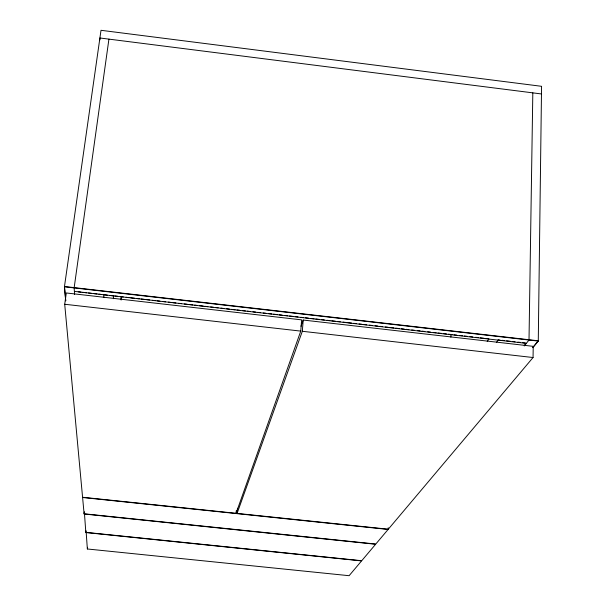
<?xml version="1.0" encoding="UTF-8"?>
<svg xmlns="http://www.w3.org/2000/svg" width="606" height="606" viewBox="0 0 606 606"><rect width="100%" height="100%" fill="white"/><g stroke="black" fill="none" stroke-linecap="round" stroke-linejoin="round"><path stroke-width="0.91" d="M532.848 347.662L538.272 341.095L541.567 86.31L101.005 30.3L64.433 286.805L65.706 300.917M237.544 508.282L237.082 513.403L388.302 529.212L533.053 357.525L533.219 346.337L303.197 320.044L300.993 326.293M532.818 92.862L529.008 340.034L524.266 345.92M450.872 337.186L450.978 334.36M388.105 529.447L82.598 497.511L84.105 513.782L375.796 544.044L388.105 529.447L388.196 527.743M300.765 331.111L301.629 319.862L66.304 292.971L64.706 304.257L82.575 497.253L236.06 513.297L300.765 331.111L64.706 304.257M237.082 513.403L302.333 331.285L303.197 320.044M236.06 513.297L236.287 510.737M120.844 299.705L121.2 296.895M121.185 299.985L121.541 297.175M85.84 532.553L361.57 560.914L349.109 575.7L87.362 548.983L86.067 530.803M87.362 548.983L87.575 547.316M84.105 513.782L84.34 511.934M84.128 514.009L375.622 544.256L361.729 560.724L85.825 532.348L84.363 512.168M108.928 39.125L74.129 287.918L74.614 294.508M74.447 291.38L526.319 343.375M487.232 341.383L488.898 339.095M496.435 342.42L498.132 340.148M524.266 345.632L526.046 343.42M532.856 347.367L538.279 340.799L64.478 286.509L65.751 300.629M78.204 291.812L81.022 292.137M82.901 292.35L86.658 292.781M88.537 292.993L91.354 293.319M94.172 293.637L96.99 293.963M98.869 294.175L101.687 294.501M104.512 294.819L107.33 295.145M109.913 295.44L113.398 295.842L113.413 298.682M114.845 296.008L117.662 296.326M120.48 296.652L123.298 296.97M126.116 297.296L128.934 297.614M130.813 297.834L134.57 298.266M136.448 298.478L139.266 298.796M141.145 299.016L144.902 299.447M146.781 299.659L149.599 299.985M152.424 300.303L155.242 300.629M157.121 300.841L159.939 301.167M162.756 301.485L165.574 301.811M168.392 302.129L171.21 302.455M173.089 302.667L175.907 302.992M178.725 303.311L181.542 303.636M184.36 303.962L187.178 304.28M189.057 304.5L192.814 304.924M194.693 305.144L197.511 305.462M199.389 305.682L203.154 306.106M205.033 306.325L207.85 306.644M210.668 306.969L213.486 307.287M215.365 307.507L218.183 307.825M221.001 308.151L223.819 308.469M226.636 308.795L229.454 309.121M231.333 309.333L235.09 309.764M236.969 309.977L239.787 310.302M242.605 310.62L245.422 310.946M247.301 311.158L250.126 311.484M252.944 311.802L255.762 312.128M257.641 312.34L260.459 312.666M263.277 312.984L266.095 313.31M268.912 313.635L271.73 313.953M273.609 314.173L277.366 314.597M279.245 314.817L282.063 315.135M284.881 315.461L287.698 315.779M289.577 315.999L293.334 316.423M295.213 316.643L298.038 316.961M300.856 317.286L303.674 317.612M305.553 317.824L308.371 318.142M311.189 318.468L314.006 318.794M315.885 319.006L319.642 319.438M321.521 319.65L324.339 319.976M327.157 320.294L329.975 320.619M331.853 320.832L335.61 321.263M337.489 321.475L340.307 321.801M343.125 322.119L345.95 322.445M347.829 322.657L351.586 323.089M353.465 323.309L356.283 323.627M359.1 323.952L361.918 324.271M363.797 324.49L366.615 324.808M369.433 325.134L372.251 325.452M375.069 325.778L377.886 326.096M379.765 326.316L382.583 326.634M385.401 326.96L388.219 327.285M390.097 327.498L393.862 327.929M395.741 328.141L399.498 328.573M401.377 328.785L404.194 329.111M406.073 329.323L408.891 329.649M411.709 329.967L414.527 330.293M417.345 330.611L420.163 330.937M422.041 331.149L424.859 331.474M427.677 331.793L430.495 332.118M433.313 332.444L436.131 332.762M438.009 332.982L441.766 333.406M443.653 333.626L446.47 333.944M448.349 334.164L452.106 334.588M453.985 334.807L456.803 335.126M459.621 335.451L462.439 335.769M464.317 335.989L467.135 336.307M469.953 336.633L472.771 336.959M475.589 337.277L478.407 337.603M480.285 337.815L484.042 338.246M485.921 338.459L488.739 338.784M498.14 339.86L500.018 340.072M501.897 340.284L504.715 340.61M506.593 340.822L510.35 341.254M512.229 341.466L515.047 341.792M517.865 342.117L520.683 342.435M522.561 342.655L525.379 342.973M302.333 331.285L533.053 357.525M64.433 286.805L538.272 341.095M541.461 93.953L99.907 37.981L99.945 39.875M103.808 294.743L103.868 297.576"/></g></svg>
